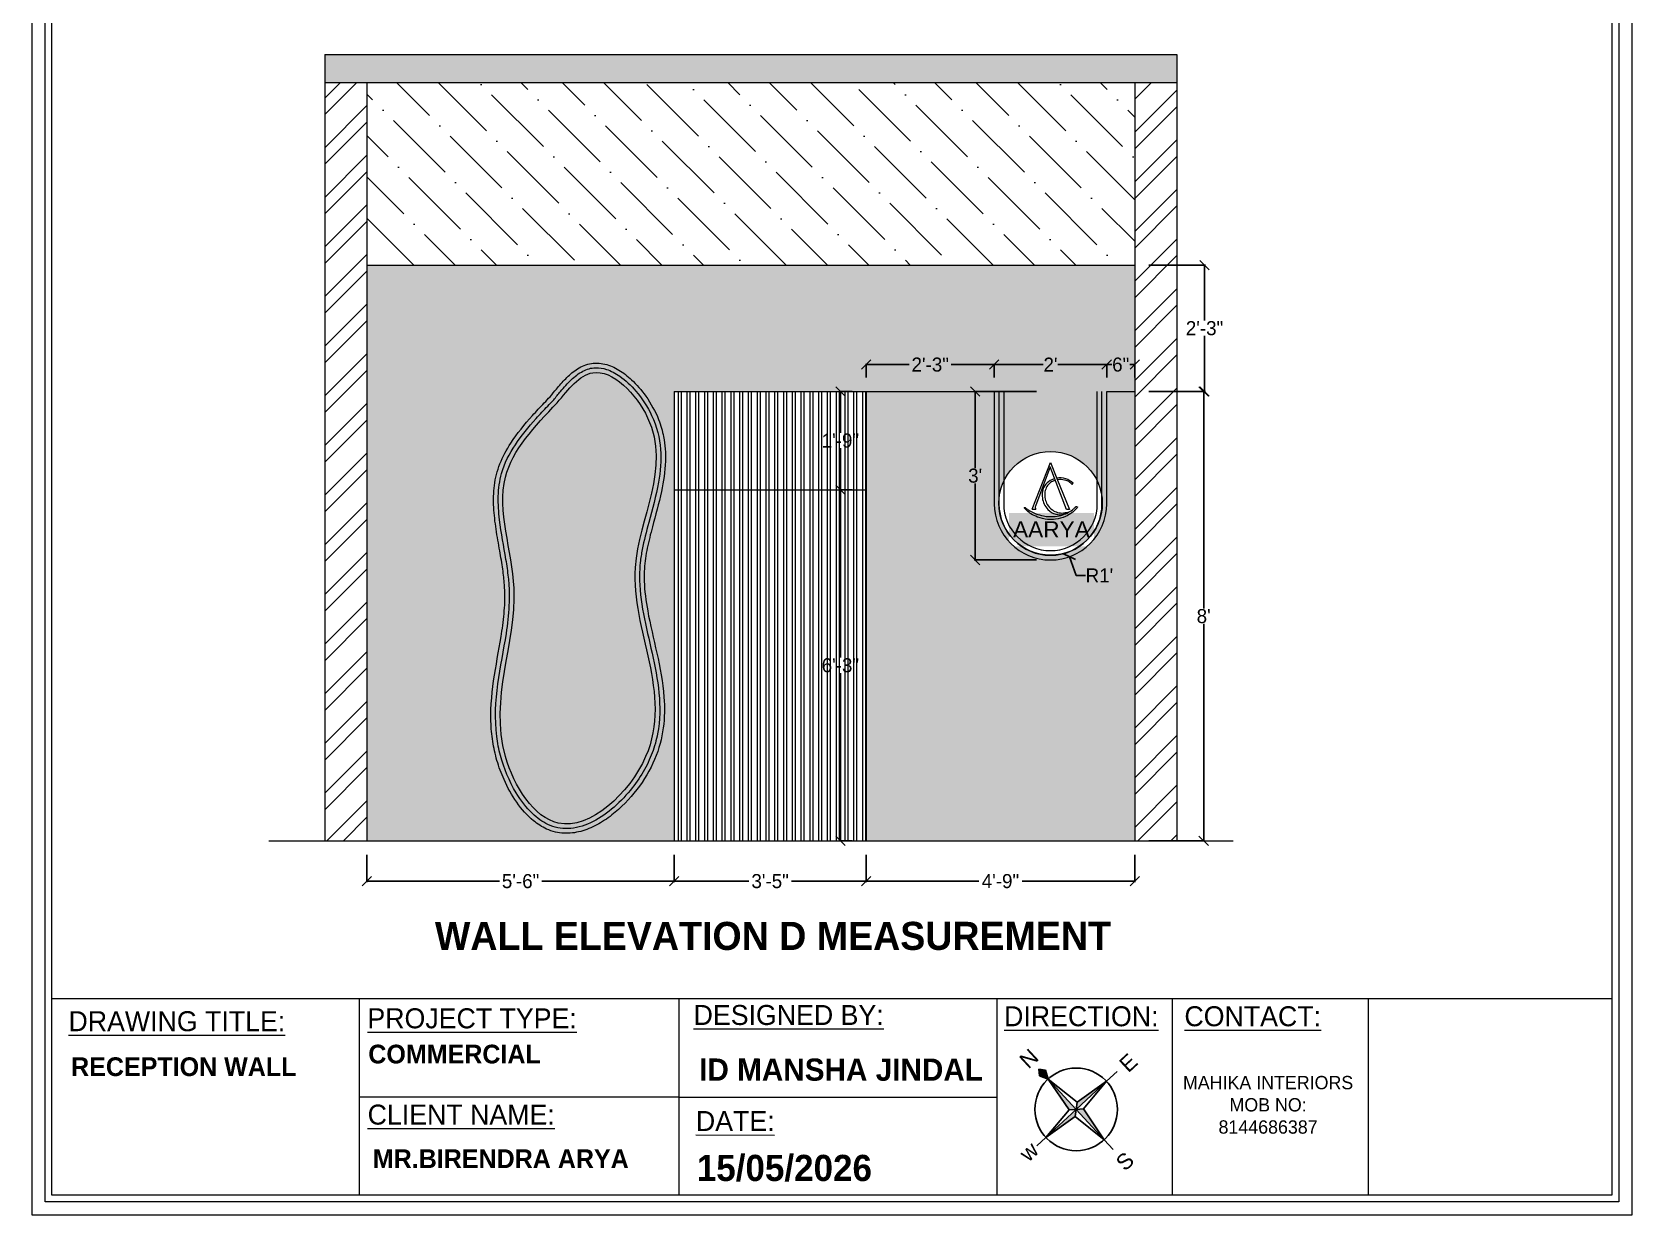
# Model space of a CAD drawing. Header units: inches. Extents: x -2624 to 3682, y -673 to 3670.
# Drawn here: x 218.6 to 560.4, y 3191.2 to 3444.2 of the extents above; entities that cross this region are included whole.
import ezdxf

# ---------------------------------------------------------------- set-up
doc = ezdxf.new("R2010")
doc.units = ezdxf.units.IN
doc.header["$MEASUREMENT"] = 0
for name, color, linetype in [('ELE', 5, 'Continuous'), ('FUR', 42, 'Continuous'), ('IEL-HATCH-002', 7, 'Continuous')]:
    doc.layers.add(name, color=color, linetype=linetype)
doc.layers.add('FURNI', color=140, linetype='Continuous', lineweight=18)
doc.styles.add('HEMI', font='stylu.ttf')
doc.styles.get("Standard").update_dxf_attribs({"font": 'arial.ttf'})
doc.dimstyles.get("Standard").update_dxf_attribs({"dimtxt": 0.18, "dimasz": 0.18, "dimexe": 0.18, "dimexo": 0.0625, "dimgap": 0.09, "dimtad": 0, "dimtih": 1, "dimtoh": 1, "dimdec": 0, "dimzin": 0, "dimdsep": 46, "dimlunit": 4, "dimtxsty": 'Standard', "dimcen": 0.09, "dimadec": 0, "dimazin": 0, "dimtfac": 1, "dimtdec": 0, "dimtofl": 0, "dimtmove": 0, "dimatfit": 3, "dimfxl": 1, "dimtolj": 1, "dimtzin": 0, "dimarcsym": 0})

# ---------------------------------------------------------------- blocks, each defined once
blk = doc.blocks.new('_Oblique')
at = {"color": 0, "linetype": 'ByBlock', "lineweight": -2}
blk.add_line((-0.5, -0.5), (0.5, 0.5), dxfattribs=at)
blk = doc.blocks.new('*D2')
at = {"color": 254, "lineweight": -2, "transparency": 16777216}
for p, q in [((290.18, 3268.37), (290.18, 3262.58)), ((355.79, 3268.37), (355.79, 3262.58))]:
    blk.add_line(p, q, dxfattribs=at)
at = {"color": 5, "lineweight": -2, "transparency": 16777216}
for p, q in [((290.18, 3262.76), (318.47, 3262.76)), ((355.79, 3262.76), (327.51, 3262.76))]:
    blk.add_line(p, q, dxfattribs=at)
at = {"layer": 'Defpoints', "color": 0, "transparency": 16777216}
for p in [(290.18, 3271.37), (355.79, 3271.37), (355.79, 3262.76)]:
    blk.add_point(p, dxfattribs=at)
at = {"color": 5, "lineweight": -2, "transparency": 16777216, "xscale": 2, "yscale": 2, "zscale": 2, "rotation": 180}
blk.add_blockref('_Oblique', (290.18, 3262.76), dxfattribs=at)
at = {"color": 5, "lineweight": -2, "transparency": 16777216, "xscale": 2, "yscale": 2, "zscale": 2}
blk.add_blockref('_Oblique', (355.79, 3262.76), dxfattribs=at)
at = {"color": 5, "lineweight": 5, "transparency": 16777216, "insert": (322.99, 3262.76), "char_height": 3, "attachment_point": 5, "style": 'HEMI'}
blk.add_mtext('\\A1;5\'-6"', dxfattribs=at)
blk = doc.blocks.new('*D3')
at = {"color": 254, "lineweight": -2, "transparency": 16777216}
for p, q in [((355.79, 3268.37), (355.79, 3262.58)), ((396.79, 3268.37), (396.79, 3262.58))]:
    blk.add_line(p, q, dxfattribs=at)
at = {"color": 5, "lineweight": -2, "transparency": 16777216}
for p, q in [((355.79, 3262.76), (371.71, 3262.76)), ((396.79, 3262.76), (380.87, 3262.76))]:
    blk.add_line(p, q, dxfattribs=at)
at = {"layer": 'Defpoints', "color": 0, "transparency": 16777216}
for p in [(355.79, 3271.37), (396.79, 3271.37), (396.79, 3262.76)]:
    blk.add_point(p, dxfattribs=at)
at = {"color": 5, "lineweight": -2, "transparency": 16777216, "xscale": 2, "yscale": 2, "zscale": 2, "rotation": 180}
blk.add_blockref('_Oblique', (355.79, 3262.76), dxfattribs=at)
at = {"color": 5, "lineweight": -2, "transparency": 16777216, "xscale": 2, "yscale": 2, "zscale": 2}
blk.add_blockref('_Oblique', (396.79, 3262.76), dxfattribs=at)
at = {"color": 5, "lineweight": 5, "transparency": 16777216, "insert": (376.29, 3262.76), "char_height": 3, "attachment_point": 5, "style": 'HEMI'}
blk.add_mtext('\\A1;3\'-5"', dxfattribs=at)
blk = doc.blocks.new('*D4')
at = {"color": 254, "lineweight": -2, "transparency": 16777216}
for p, q in [((396.79, 3268.37), (396.79, 3262.58)), ((454.18, 3268.37), (454.18, 3262.58))]:
    blk.add_line(p, q, dxfattribs=at)
at = {"color": 5, "lineweight": -2, "transparency": 16777216}
for p, q in [((396.79, 3262.76), (420.86, 3262.76)), ((454.18, 3262.76), (430.12, 3262.76))]:
    blk.add_line(p, q, dxfattribs=at)
at = {"layer": 'Defpoints', "color": 0, "transparency": 16777216}
for p in [(396.79, 3271.37), (454.18, 3271.37), (454.18, 3262.76)]:
    blk.add_point(p, dxfattribs=at)
at = {"color": 5, "lineweight": -2, "transparency": 16777216, "xscale": 2, "yscale": 2, "zscale": 2, "rotation": 180}
blk.add_blockref('_Oblique', (396.79, 3262.76), dxfattribs=at)
at = {"color": 5, "lineweight": -2, "transparency": 16777216, "xscale": 2, "yscale": 2, "zscale": 2}
blk.add_blockref('_Oblique', (454.18, 3262.76), dxfattribs=at)
at = {"color": 5, "lineweight": 5, "transparency": 16777216, "insert": (425.49, 3262.76), "char_height": 3, "attachment_point": 5, "style": 'HEMI'}
blk.add_mtext('\\A1;4\'-9"', dxfattribs=at)
blk = doc.blocks.new('*D5')
at = {"color": 254, "lineweight": -2, "transparency": 16777216}
for p, q in [((457.18, 3367.37), (469.08, 3367.37)), ((457.18, 3271.37), (469.08, 3271.37))]:
    blk.add_line(p, q, dxfattribs=at)
at = {"color": 5, "lineweight": -2, "transparency": 16777216}
for p, q in [((468.9, 3367.37), (468.9, 3321.01)), ((468.9, 3271.37), (468.9, 3317.73))]:
    blk.add_line(p, q, dxfattribs=at)
at = {"layer": 'Defpoints', "color": 0, "transparency": 16777216}
for p in [(454.18, 3367.37), (468.9, 3367.37), (454.18, 3271.37)]:
    blk.add_point(p, dxfattribs=at)
at = {"color": 5, "lineweight": -2, "transparency": 16777216, "xscale": 2, "yscale": 2, "zscale": 2}
for p, rotation in [((468.9, 3367.37), 90), ((468.9, 3271.37), 270)]:
    blk.add_blockref('_Oblique', p, dxfattribs=dict(at, rotation=rotation))
at = {"color": 5, "lineweight": 5, "transparency": 16777216, "insert": (468.9, 3319.37), "char_height": 3, "attachment_point": 5, "style": 'HEMI'}
blk.add_mtext("\\A1;8'", dxfattribs=at)
blk = doc.blocks.new('*D6')
at = {"color": 254, "lineweight": -2, "transparency": 16777216}
for p, q in [((396.79, 3370.37), (396.79, 3373.28)), ((424.18, 3370.37), (424.18, 3373.28))]:
    blk.add_line(p, q, dxfattribs=at)
at = {"color": 5, "lineweight": -2, "transparency": 16777216}
for p, q in [((396.79, 3373.1), (406, 3373.1)), ((424.18, 3373.1), (414.98, 3373.1))]:
    blk.add_line(p, q, dxfattribs=at)
at = {"layer": 'Defpoints', "color": 0, "transparency": 16777216}
for p in [(424.18, 3373.1), (396.79, 3367.37), (424.18, 3367.37)]:
    blk.add_point(p, dxfattribs=at)
at = {"color": 5, "lineweight": -2, "transparency": 16777216, "xscale": 2, "yscale": 2, "zscale": 2, "rotation": 180}
blk.add_blockref('_Oblique', (396.79, 3373.1), dxfattribs=at)
at = {"color": 5, "lineweight": -2, "transparency": 16777216, "xscale": 2, "yscale": 2, "zscale": 2}
blk.add_blockref('_Oblique', (424.18, 3373.1), dxfattribs=at)
at = {"color": 5, "lineweight": 5, "transparency": 16777216, "insert": (410.49, 3373.1), "char_height": 3, "attachment_point": 5, "style": 'HEMI'}
blk.add_mtext('\\A1;2\'-3"', dxfattribs=at)
blk = doc.blocks.new('*D7')
at = {"color": 254, "lineweight": -2, "transparency": 16777216}
for p, q in [((424.18, 3370.37), (424.18, 3373.28)), ((448.18, 3370.37), (448.18, 3373.28))]:
    blk.add_line(p, q, dxfattribs=at)
at = {"color": 5, "lineweight": -2, "transparency": 16777216}
for p, q in [((424.18, 3373.1), (434.61, 3373.1)), ((448.18, 3373.1), (437.75, 3373.1))]:
    blk.add_line(p, q, dxfattribs=at)
at = {"layer": 'Defpoints', "color": 0, "transparency": 16777216}
for p in [(448.18, 3373.1), (424.18, 3367.37), (448.18, 3367.37)]:
    blk.add_point(p, dxfattribs=at)
at = {"color": 5, "lineweight": -2, "transparency": 16777216, "xscale": 2, "yscale": 2, "zscale": 2, "rotation": 180}
blk.add_blockref('_Oblique', (424.18, 3373.1), dxfattribs=at)
at = {"color": 5, "lineweight": -2, "transparency": 16777216, "xscale": 2, "yscale": 2, "zscale": 2}
blk.add_blockref('_Oblique', (448.18, 3373.1), dxfattribs=at)
at = {"color": 5, "lineweight": 5, "transparency": 16777216, "insert": (436.18, 3373.1), "char_height": 3, "attachment_point": 5, "style": 'HEMI'}
blk.add_mtext("\\A1;2'", dxfattribs=at)
blk = doc.blocks.new('*D8')
at = {"color": 254, "lineweight": -2, "transparency": 16777216}
for p, q in [((448.18, 3370.37), (448.18, 3373.28)), ((454.18, 3370.37), (454.18, 3373.28))]:
    blk.add_line(p, q, dxfattribs=at)
at = {"color": 5, "lineweight": -2, "transparency": 16777216}
for p, q in [((448.18, 3373.1), (449.26, 3373.1)), ((454.18, 3373.1), (453.1, 3373.1))]:
    blk.add_line(p, q, dxfattribs=at)
at = {"layer": 'Defpoints', "color": 0, "transparency": 16777216}
for p in [(454.18, 3373.1), (448.18, 3367.37), (454.18, 3367.37)]:
    blk.add_point(p, dxfattribs=at)
at = {"color": 5, "lineweight": -2, "transparency": 16777216, "xscale": 2, "yscale": 2, "zscale": 2, "rotation": 180}
blk.add_blockref('_Oblique', (448.18, 3373.1), dxfattribs=at)
at = {"color": 5, "lineweight": -2, "transparency": 16777216, "xscale": 2, "yscale": 2, "zscale": 2}
blk.add_blockref('_Oblique', (454.18, 3373.1), dxfattribs=at)
at = {"color": 5, "lineweight": 5, "transparency": 16777216, "insert": (451.18, 3373.1), "char_height": 3, "attachment_point": 5, "style": 'HEMI'}
blk.add_mtext('\\A1;6"', dxfattribs=at)
blk = doc.blocks.new('*D9')
at = {"color": 254, "lineweight": -2, "transparency": 16777216}
for p, q in [((433.18, 3367.37), (419.91, 3367.37)), ((433.18, 3331.37), (419.91, 3331.37))]:
    blk.add_line(p, q, dxfattribs=at)
at = {"color": 5, "lineweight": -2, "transparency": 16777216}
for p, q in [((420.09, 3367.37), (420.09, 3351.01)), ((420.09, 3331.37), (420.09, 3347.72))]:
    blk.add_line(p, q, dxfattribs=at)
at = {"layer": 'Defpoints', "color": 0, "transparency": 16777216}
for p in [(420.09, 3367.37), (436.18, 3367.37), (436.18, 3331.37)]:
    blk.add_point(p, dxfattribs=at)
at = {"color": 5, "lineweight": -2, "transparency": 16777216, "xscale": 2, "yscale": 2, "zscale": 2}
for p, rotation in [((420.09, 3367.37), 90), ((420.09, 3331.37), 270)]:
    blk.add_blockref('_Oblique', p, dxfattribs=dict(at, rotation=rotation))
at = {"color": 5, "lineweight": 5, "transparency": 16777216, "insert": (420.09, 3349.37), "char_height": 3, "attachment_point": 5, "style": 'HEMI'}
blk.add_mtext("\\A1;3'", dxfattribs=at)
blk = doc.blocks.new('*D10')
at = {"color": 5, "lineweight": -2, "transparency": 16777216}
for p, q in [((441.66, 3328.07), (440.23, 3332.07)), ((443.66, 3328.07), (441.66, 3328.07))]:
    blk.add_line(p, q, dxfattribs=at)
at = {"layer": 'Defpoints', "color": 0, "transparency": 16777216}
for p in [(436.18, 3343.37), (440.23, 3332.07)]:
    blk.add_point(p, dxfattribs=at)
at = {"color": 5, "lineweight": -2, "transparency": 16777216, "xscale": 2, "yscale": 2, "zscale": 2, "rotation": 109.6981588162243}
blk.add_blockref('_Oblique', (440.23, 3332.07), dxfattribs=at)
at = {"color": 5, "lineweight": 5, "transparency": 16777216, "insert": (446.63, 3328.07), "char_height": 3, "attachment_point": 5, "style": 'HEMI'}
blk.add_mtext("\\A1;R1'", dxfattribs=at)
blk = doc.blocks.new('*D11')
at = {"color": 254, "lineweight": -2, "transparency": 16777216}
for p, q in [((393.79, 3346.37), (391.12, 3346.37)), ((393.79, 3271.37), (391.12, 3271.37))]:
    blk.add_line(p, q, dxfattribs=at)
at = {"color": 5, "lineweight": -2, "transparency": 16777216}
for p, q in [((391.3, 3346.37), (391.3, 3310.51)), ((391.3, 3271.37), (391.3, 3307.22))]:
    blk.add_line(p, q, dxfattribs=at)
at = {"layer": 'Defpoints', "color": 0, "transparency": 16777216}
for p in [(396.79, 3346.37), (391.3, 3271.37), (396.79, 3271.37)]:
    blk.add_point(p, dxfattribs=at)
at = {"color": 5, "lineweight": -2, "transparency": 16777216, "xscale": 2, "yscale": 2, "zscale": 2}
for p, rotation in [((391.3, 3346.37), 90), ((391.3, 3271.37), 270)]:
    blk.add_blockref('_Oblique', p, dxfattribs=dict(at, rotation=rotation))
at = {"color": 5, "lineweight": 5, "transparency": 16777216, "insert": (391.3, 3308.87), "char_height": 3, "attachment_point": 5, "style": 'HEMI'}
blk.add_mtext('\\A1;6\'-3"', dxfattribs=at)
blk = doc.blocks.new('*D12')
at = {"color": 254, "lineweight": -2, "transparency": 16777216}
for p, q in [((393.79, 3367.37), (391.12, 3367.37)), ((393.79, 3346.37), (391.12, 3346.37))]:
    blk.add_line(p, q, dxfattribs=at)
at = {"color": 5, "lineweight": -2, "transparency": 16777216}
for p, q in [((391.3, 3367.37), (391.3, 3358.51)), ((391.3, 3346.37), (391.3, 3355.23))]:
    blk.add_line(p, q, dxfattribs=at)
at = {"layer": 'Defpoints', "color": 0, "transparency": 16777216}
for p in [(391.3, 3367.37), (396.79, 3367.37), (396.79, 3346.37)]:
    blk.add_point(p, dxfattribs=at)
at = {"color": 5, "lineweight": -2, "transparency": 16777216, "xscale": 2, "yscale": 2, "zscale": 2}
for p, rotation in [((391.3, 3367.37), 90), ((391.3, 3346.37), 270)]:
    blk.add_blockref('_Oblique', p, dxfattribs=dict(at, rotation=rotation))
at = {"color": 5, "lineweight": 5, "transparency": 16777216, "insert": (391.3, 3356.87), "char_height": 3, "attachment_point": 5, "style": 'HEMI'}
blk.add_mtext('\\A1;1\'-9"', dxfattribs=at)
blk = doc.blocks.new('*D13')
at = {"color": 254, "lineweight": -2, "transparency": 16777216}
for p, q in [((457.18, 3394.37), (469.26, 3394.37)), ((457.18, 3367.37), (469.26, 3367.37))]:
    blk.add_line(p, q, dxfattribs=at)
at = {"color": 5, "lineweight": -2, "transparency": 16777216}
for p, q in [((469.08, 3394.37), (469.08, 3382.51)), ((469.08, 3367.37), (469.08, 3379.22))]:
    blk.add_line(p, q, dxfattribs=at)
at = {"layer": 'Defpoints', "color": 0, "transparency": 16777216}
for p in [(454.18, 3394.37), (469.08, 3394.37), (454.18, 3367.37)]:
    blk.add_point(p, dxfattribs=at)
at = {"color": 5, "lineweight": -2, "transparency": 16777216, "xscale": 2, "yscale": 2, "zscale": 2}
for p, rotation in [((469.08, 3394.37), 90), ((469.08, 3367.37), 270)]:
    blk.add_blockref('_Oblique', p, dxfattribs=dict(at, rotation=rotation))
at = {"color": 5, "lineweight": 5, "transparency": 16777216, "insert": (469.08, 3380.87), "char_height": 3, "attachment_point": 5, "style": 'HEMI'}
blk.add_mtext('\\A1;2\'-3"', dxfattribs=at)
blk = doc.blocks.new('A$C470D500B')
at = {"layer": 'ELE', "true_color": 0xed1f24}
h = blk.add_hatch(color=240, dxfattribs=at)
h.paths.add_polyline_path([(25.36, 49.16), (23.85, 47.28), (25.36, 44.35)])
h.paths.add_polyline_path([(25.36, 44.35), (26.88, 47.28), (25.36, 49.16)])
at = {"layer": 'ELE', "true_color": 0x000000}
h = blk.add_hatch(color=18, dxfattribs=at)
h.paths.add_polyline_path([(27.34, 28.11), (25.36, 29.71), (25.36, 15.08)])
h.paths.add_polyline_path([(40, 29.71), (27.34, 31.31), (25.36, 29.71)])
h.paths.add_polyline_path([(25.36, 44.35), (23.38, 31.31), (25.36, 29.71)])
h.paths.add_polyline_path([(23.38, 28.11), (25.36, 29.71), (10.73, 29.71)])
at = {"layer": 'ELE', "color": 240, "true_color": 0xed1f24}
for p, q in [((25.36, 49.16), (23.85, 47.28)), ((23.85, 47.28), (25.36, 44.35)), ((25.36, 49.16), (26.88, 47.28)), ((25.36, 44.35), (25.36, 49.16)), ((26.88, 47.28), (25.36, 44.35))]:
    blk.add_line(p, q, dxfattribs=at)
at = {"layer": 'ELE', "color": 18, "true_color": 0x000000}
for p, q in [((25.36, 44.35), (23.38, 31.31)), ((25.36, 29.71), (25.36, 44.35)), ((25.36, 44.35), (27.34, 31.31)), ((10.73, 29.71), (6.3, 29.71)), ((10.73, 29.71), (6.3, 29.71)), ((10.73, 29.71), (23.38, 31.31)), ((25.36, 29.71), (10.73, 29.71)), ((10.73, 29.71), (23.38, 28.11)), ((23.38, 31.31), (25.36, 29.71)), ((23.38, 28.11), (25.36, 29.71)), ((27.34, 31.31), (25.36, 29.71)), ((25.36, 29.71), (25.36, 15.08)), ((27.34, 28.11), (25.36, 29.71)), ((25.36, 29.71), (40, 29.71)), ((40, 29.71), (27.34, 31.31)), ((40, 29.71), (27.34, 28.11)), ((40, 29.71), (45.12, 29.71)), ((40, 29.71), (45.12, 29.71)), ((25.36, 15.08), (23.38, 28.11)), ((25.36, 15.08), (27.34, 28.11)), ((25.36, 15.08), (25.36, 10.4))]:
    blk.add_line(p, q, dxfattribs=at)
blk.add_circle((25.36, 29.71), 14.63, dxfattribs=at)
at = {"layer": 'ELE', "color": 240, "true_color": 0xed1f24}
blk.add_text('N', height=5.54, dxfattribs=at).set_placement((22.5, 51.52))
at = {"layer": 'ELE', "color": 18, "true_color": 0x000000}
for s, p in [('w', (0.11, 27.33)), ('E', (47.54, 26.51)), ('S', (22.95, 1.72))]:
    blk.add_text(s, height=5.54, dxfattribs=at).set_placement(p)

msp = doc.modelspace()

# ---------------------------------------------------------------- hatches: boundary and pattern name
at = {"layer": 'IEL-HATCH-002', "lineweight": 5, "true_color": 0x939598, "transparency": 33554687}
h = msp.add_hatch(dxfattribs=at)
h.set_pattern_fill('AR-CONC', color=252)
h.set_pattern_definition([(50, (-12397.7965, -5549.8655), (7.1726018, -0.6275213), [0.75, -8.25]), (355, (-12397.7965, -5549.8655), (-1.3875133, 7.5219213), [0.6, -6.6]), (100.451444, (-12397.199, -5549.918), (5.7850885, 6.8944), [0.637402, -7.011421]), (46.1842, (-12397.7965, -5547.8655), (10.6724133, -1.655193), [1.125, -12.375]), (96.635635, (-12396.907, -5548.003), (9.3466195, 9.741186), [0.9561034, -10.5171376]), (351.18416, (-12397.797, -5547.866), (9.3466195, 9.741186), [0.9, -9.9]), (21, (-12396.7965, -5548.3655), (5.9690705, -4.026189), [0.75, -8.25]), (326, (-12396.7965, -5548.3655), (2.4331533, 7.2515005), [0.6, -6.6]), (71.451445, (-12396.299, -5548.701), (8.4022238, 3.2253115), [0.637402, -7.011421]), (37.5, (-12397.7965, -5549.8655), (0.12159855, 3.32893854), [0, -6.52, 0, -6.7, 0, -6.625]), (7.5, (-12397.7965, -5549.8655), (2.6306954, 3.9441171), [0, -3.82, 0, -6.37, 0, -2.525]), (327.5, (-12400.0265, -5549.8655), (5.33822436, -0.2255487), [0, -2.5, 0, -7.8, 0, -10.35]), (317.5, (-12401.0265, -5549.8655), (5.8318617, 1.0010498), [0, -3.25, 0, -5.18, 0, -7.35])])
h.paths.add_polyline_path([(463.18, 3439.37), (281.18, 3439.37), (281.18, 3433.37), (463.18, 3433.37)])
at = {"layer": 'IEL-HATCH-002', "lineweight": 5, "true_color": 0xf27172, "transparency": 33554687}
h = msp.add_hatch(dxfattribs=at)
h.set_pattern_fill('ANSI32', color=11, scale=20)
h.set_pattern_definition([(45, (-18164.103, 8785.98), (-5.303301, 5.303301), []), (45, (-18160.5675, 8785.98), (-5.303301, 5.303301), [])])
h.paths.add_polyline_path([(290.18, 3433.37), (281.18, 3433.37), (281.18, 3271.37), (290.18, 3271.37)])
h.paths.add_polyline_path([(463.18, 3433.37), (454.18, 3433.37), (454.18, 3271.37), (463.18, 3271.37)])
at = {"layer": 'IEL-HATCH-002', "lineweight": 5, "true_color": 0xd7ebd2, "transparency": 33554687}
h = msp.add_hatch(dxfattribs=at)
h.set_pattern_fill('ANSI36', color=254, scale=50, angle=-90)
h.set_pattern_definition([(315, (-18164.103, 8785.98), (12.1533978, -3.314563), [15.625, -3.125, 0, -3.125])])
h.paths.add_polyline_path([(290.18, 3433.37), (290.18, 3394.37), (454.18, 3394.37), (454.18, 3433.37), (441.58, 3433.37)])
at = {"layer": 'IEL-HATCH-002', "lineweight": 5, "true_color": 0xf6f1ef, "transparency": 33554687}
h = msp.add_hatch(color=7, dxfattribs=at)
h.dxf.hatch_style = 1
edge = h.paths.add_edge_path()
edge.add_line((355.79, 3367.37), (424.18, 3367.37))
edge.add_line((424.18, 3367.37), (424.18, 3343.37))
edge.add_arc((436.18, 3343.37), 12, 180, 360)
edge.add_line((448.18, 3343.37), (448.18, 3367.37))
edge.add_line((448.18, 3367.37), (454.18, 3367.37))
edge.add_line((454.18, 3367.37), (454.18, 3394.37))
edge.add_line((454.18, 3394.37), (290.18, 3394.37))
edge.add_line((290.18, 3394.37), (290.18, 3271.37))
edge.add_line((290.18, 3271.37), (355.79, 3271.37))
edge.add_line((355.79, 3271.37), (355.79, 3367.37))
edge = h.paths.add_edge_path(flags=16)
edge.add_arc((436.19, 3343.48), 11.06, 0, 360)
edge = h.paths.add_edge_path(flags=0)
edge.add_spline(control_points=[(430.63, 3342.59), (430.62, 3342.57), (430.58, 3342.5), (430.84, 3342.2), (431.25, 3341.81), (432.15, 3341.09), (433.59, 3340.43), (435.39, 3339.99), (437.44, 3340.02), (439.16, 3340.52), (440.75, 3341.34), (441.47, 3342.14), (441.95, 3342.58), (441.96, 3342.72), (441.81, 3342.77), (441.64, 3342.82), (441.42, 3342.58), (440.65, 3341.83), (439.14, 3341.02), (436.91, 3340.57), (434.92, 3340.66), (432.99, 3341.23), (431.66, 3341.89), (430.97, 3342.4), (430.7, 3342.64), (430.65, 3342.61), (430.63, 3342.59)], knot_values=[0, 0, 0, 0, 0.070838, 0.206106, 1.031698, 1.953647, 3.556254, 5.766163, 7.447713, 9.67065, 11.07513, 12.735752, 12.907781, 12.987469, 13.097875, 13.330998, 13.450643, 14.017694, 16.660924, 18.335682, 20.853722, 22.52709, 24.354481, 25.19913, 25.249666, 25.332311, 25.332311, 25.332311, 25.332311], degree=3, periodic=0)
edge = h.paths.add_edge_path(flags=0)
edge.add_spline(control_points=[(437.52, 3348.83), (437.66, 3348.86), (438.47, 3348.96), (439.77, 3348.76), (440.65, 3348.08), (441, 3347.81)], knot_values=[0, 0, 0, 0, 1.813548, 10.541285, 16.157539, 16.157539, 16.157539, 16.157539], degree=3, periodic=0)
edge.add_line((441, 3347.81), (440.81, 3347.53))
edge.add_spline(control_points=[(440.81, 3347.53), (440.66, 3347.67), (440.18, 3348.1), (439.14, 3348.55), (438.19, 3348.56), (437.7, 3348.49), (437.66, 3348.48)], knot_values=[0, 0, 0, 0, 2.645543, 8.36272, 14.266271, 14.768914, 14.768914, 14.768914, 14.768914], degree=3, periodic=0)
edge.add_line((437.66, 3348.48), (440.25, 3342.18))
edge.add_line((440.25, 3342.18), (439.63, 3342.16))
edge.add_line((439.63, 3342.16), (437.23, 3348.38))
edge.add_spline(control_points=[(437.23, 3348.38), (437.19, 3348.37), (436.83, 3348.27), (436.12, 3347.94), (435.33, 3347.1), (434.9, 3345.83), (434.95, 3344.47), (435.47, 3343.07), (436.44, 3342.05), (437.69, 3341.48), (438.83, 3341.33), (439.52, 3341.52), (439.81, 3341.59)], knot_values=[16.690521, 16.690521, 16.690521, 16.690521, 17.241554, 21.545814, 26.718421, 31.770296, 38.530085, 43.97364, 50.865871, 56.199083, 61.564019, 65.443652, 65.443652, 65.443652, 65.443652], degree=3, periodic=0)
edge.add_line((439.81, 3341.59), (439.82, 3341.52))
edge.add_spline(control_points=[(439.82, 3341.52), (439.56, 3341.38), (438.8, 3340.97), (437.19, 3341.01), (435.68, 3341.93), (434.78, 3343.27), (434.38, 3344.61), (434.37, 3346), (434.9, 3347.38), (435.93, 3348.29), (436.75, 3348.64), (437.09, 3348.74)], knot_values=[18.028868, 18.028868, 18.028868, 18.028868, 21.746747, 29.210643, 37.675592, 43.774304, 49.70943, 55.653674, 61.54472, 68.370097, 72.960867, 72.960867, 72.960867, 72.960867], degree=3, periodic=0)
edge.add_line((437.09, 3348.74), (436.11, 3351.28))
edge.add_line((436.11, 3351.28), (432.95, 3342.85))
edge.add_arc((433.56, 3342.65), 0.639, 161.6813, 217.7008)
edge.add_line((433.05, 3342.26), (432.24, 3342.26))
edge.add_line((432.24, 3342.26), (436.16, 3352.18))
edge.add_line((436.16, 3352.18), (437.52, 3348.83))
h.paths.add_polyline_path([(427.31, 3334.29), (445.44, 3334.29), (445.44, 3341.42), (427.31, 3341.42)], flags=16)
at = {"layer": 'IEL-HATCH-002', "lineweight": 5, "true_color": 0x000000, "transparency": 33554687}
h = msp.add_hatch(color=18, dxfattribs=at)
h.dxf.hatch_style = 1
h.set_gradient(color1=(147, 149, 152), name='INVCYLINDER')
edge = h.paths.add_edge_path()
edge.add_spline(control_points=[(330.81, 3364.92), (326.01, 3359.91), (315.31, 3348.75), (326.12, 3320.56), (313.21, 3296.39), (331.26, 3267.61), (360.88, 3295.07), (339.33, 3327.1), (358.5, 3355.87), (339.29, 3375.5), (333.22, 3367.93), (330.81, 3364.92)], knot_values=[0, 0, 0, 0, 19.350675, 43.114386, 79.112356, 97.266244, 120.716546, 161.181947, 193.25878, 208.439194, 218.407051, 218.407051, 218.407051, 218.407051], degree=3, periodic=0)
at = {"layer": 'IEL-HATCH-002', "lineweight": 5, "true_color": 0xafd9aa, "transparency": 33554687}
h = msp.add_hatch(dxfattribs=at)
h.set_pattern_fill('ANSI32', color=9, scale=5, angle=45)
h.set_pattern_definition([(90, (-12385.7965, -5549.8655), (-1.875, 0), []), (90, (-12385.1715, -5549.2405), (-1.875, 0), [])])
h.paths.add_polyline_path([(396.79, 3346.37), (355.79, 3346.37), (355.79, 3271.37), (396.79, 3271.37)])
h.paths.add_polyline_path([(396.79, 3367.37), (355.79, 3367.37), (355.79, 3346.37), (396.79, 3346.37)])
at = {"layer": 'IEL-HATCH-002', "lineweight": 5, "true_color": 0xabd09f, "transparency": 33554687}
h = msp.add_hatch(color=253, dxfattribs=at)
h.dxf.hatch_style = 1
edge = h.paths.add_edge_path()
edge.add_line((454.18, 3367.37), (448.18, 3367.37))
edge.add_line((448.18, 3367.37), (448.18, 3343.37))
edge.add_arc((436.18, 3343.37), 12, -180, 0, ccw=False)
edge.add_line((424.18, 3343.37), (424.18, 3367.37))
edge.add_line((424.18, 3367.37), (396.79, 3367.37))
edge.add_line((396.79, 3367.37), (396.79, 3271.37))
edge.add_line((396.79, 3271.37), (454.18, 3271.37))
edge.add_line((454.18, 3271.37), (454.18, 3367.37))

# ---------------------------------------------------------------- linework, layer by layer
at = {"lineweight": 5}
for p, q in [((281.18, 3439.37), (281.18, 3271.37)), ((281.18, 3439.37), (463.18, 3439.37)), ((463.18, 3439.37), (463.18, 3271.37)), ((281.18, 3433.37), (463.18, 3433.37)), ((290.18, 3433.37), (290.18, 3271.37)), ((454.18, 3433.37), (454.18, 3271.37)), ((290.18, 3394.37), (454.18, 3394.37)), ((355.79, 3367.37), (424.18, 3367.37)), ((355.79, 3367.37), (355.79, 3271.37)), ((396.79, 3367.37), (396.79, 3271.37)), ((448.18, 3367.37), (454.18, 3367.37)), ((355.79, 3346.37), (396.79, 3346.37)), ((269.18, 3271.37), (475.18, 3271.37))]:
    msp.add_line(p, q, dxfattribs=at)
at = {"color": 18, "lineweight": 5, "true_color": 0x000000}
for p, q in [((432.24, 3342.26), (436.16, 3352.18)), ((436.11, 3351.28), (432.97, 3342.89)), ((439.63, 3342.16), (436.11, 3351.28)), ((436.16, 3352.18), (437.54, 3348.78)), ((437.54, 3348.78), (440.25, 3342.18)), ((440.81, 3347.53), (441, 3347.81)), ((432.24, 3342.26), (433.05, 3342.26)), ((440.25, 3342.18), (439.63, 3342.16)), ((439.81, 3341.59), (439.82, 3341.52)), ((288.49, 3237.64), (288.49, 3195.69)), ((356.8, 3237.64), (356.8, 3195.69)), ((424.75, 3237.64), (424.75, 3195.69)), ((462.17, 3237.64), (462.17, 3195.69)), ((504.01, 3237.64), (504.01, 3195.69)), ((356.8, 3216.66), (288.49, 3216.66)), ((356.8, 3216.66), (424.75, 3216.66))]:
    msp.add_line(p, q, dxfattribs=at)
at = {"lineweight": 5}
msp.add_lwpolyline([(424.18, 3367.37), (424.18, 3343.37, 1), (448.18, 3343.37), (448.18, 3367.37)], format="xyb", dxfattribs=at)
at = {"color": 51, "lineweight": 5, "true_color": 0xf7f281}
for points in [[(425.18, 3367.37), (425.18, 3343.37, 1), (447.18, 3343.37), (447.18, 3367.38)], [(426.18, 3367.38), (426.18, 3343.37, 1), (446.18, 3343.37), (446.18, 3367.37)]]:
    msp.add_lwpolyline(points, format="xyb", dxfattribs=at)
at = {"lineweight": 5}
msp.add_circle((436.19, 3343.48), 11.06, dxfattribs=at)
at = {"color": 18, "lineweight": 5, "true_color": 0x000000}
msp.add_arc((433.56, 3342.65), 0.639, 157.2045, 217.7008, dxfattribs=at)
at = {"color": 41, "lineweight": 5, "true_color": 0xf4ee51}
for points, knots in [([(329.3, 3366.24), (328.88, 3365.8), (328.46, 3365.36), (327.19, 3364.03), (326.35, 3363.13), (323.84, 3360.34), (322.24, 3358.4), (319.98, 3354.92), (319.18, 3353.45), (318.28, 3351.16), (318.03, 3350.4), (317.64, 3348.86), (317.49, 3348.08), (317.2, 3345.74), (317.18, 3344.18), (317.34, 3341.05), (317.53, 3339.49), (318, 3336.38), (318.28, 3334.83), (318.77, 3331.98), (319, 3330.68), (319.34, 3328.28), (319.47, 3327.17), (319.61, 3325.25), (319.64, 3324.43), (319.63, 3322.78), (319.61, 3321.95), (319.45, 3319.48), (319.25, 3317.82), (318.55, 3313.08), (317.92, 3309.97), (316.92, 3303.57), (316.56, 3300.29), (316.7, 3295.47), (316.82, 3294.05), (317.25, 3291.26), (317.55, 3289.91), (318.35, 3287.17), (318.86, 3285.8), (320.21, 3282.76), (321.12, 3281.12), (323.21, 3278.13), (324.4, 3276.78), (326.61, 3274.97), (327.55, 3274.36), (329.16, 3273.63), (329.79, 3273.41), (331.03, 3273.11), (331.64, 3273.03), (332.84, 3272.97), (333.45, 3272.99), (334.64, 3273.13), (335.24, 3273.25), (337, 3273.72), (338.15, 3274.19), (340.38, 3275.38), (341.46, 3276.1), (344.44, 3278.43), (346.25, 3280.29), (349.36, 3284.35), (350.68, 3286.55), (352.58, 3291.02), (353.16, 3293.27), (353.76, 3297.72), (353.78, 3299.92), (353.38, 3305.29), (352.77, 3308.42), (351.42, 3314.56), (350.67, 3317.56), (349.75, 3322.64), (349.47, 3324.75), (349.37, 3327.73), (349.38, 3328.64), (349.48, 3330.26), (349.56, 3330.98), (349.77, 3332.45), (349.9, 3333.18), (350.36, 3335.42), (350.74, 3336.93), (351.81, 3340.93), (352.53, 3343.44), (353.53, 3348.12), (353.86, 3350.27), (353.99, 3354.2), (353.87, 3355.96), (353.29, 3358.93), (352.94, 3360.14), (351.8, 3363.06), (350.86, 3364.78), (348.82, 3367.64), (347.79, 3368.84), (345.84, 3370.67), (344.94, 3371.37), (343.05, 3372.51), (342.06, 3372.96), (340.46, 3373.35), (339.9, 3373.43), (338.8, 3373.46), (338.25, 3373.4), (337.19, 3373.17), (336.68, 3372.99), (335.72, 3372.55), (335.27, 3372.28), (334.04, 3371.44), (333.31, 3370.8), (331.93, 3369.4), (331.27, 3368.65), (330.18, 3367.34), (329.74, 3366.79), (329.3, 3366.24)], [0.081736, 0.081736, 0.081736, 0.081736, 1.780266, 1.780266, 5.177326, 5.177326, 12.196269, 12.196269, 16.978609, 16.978609, 19.250332, 19.250332, 21.522055, 21.522055, 26.023987, 26.023987, 30.52592, 30.52592, 35.027852, 35.027852, 38.875882, 38.875882, 42.252016, 42.252016, 44.847938, 44.847938, 47.44386, 47.44386, 52.635703, 52.635703, 62.216093, 62.216093, 71.796483, 71.796483, 75.743811, 75.743811, 79.394095, 79.394095, 83.04438, 83.04438, 87.676275, 87.676275, 92.308171, 92.308171, 95.305997, 95.305997, 97.098628, 97.098628, 98.737334, 98.737334, 100.37604, 100.37604, 102.014745, 102.014745, 105.292157, 105.292157, 108.569568, 108.569568, 114.743693, 114.743693, 120.917818, 120.917818, 127.091943, 127.091943, 133.266068, 133.266068, 142.378356, 142.378356, 151.490645, 151.490645, 158.137508, 158.137508, 161.073794, 161.073794, 163.426786, 163.426786, 165.779779, 165.779779, 170.485763, 170.485763, 178.001651, 178.001651, 184.116186, 184.116186, 188.9126, 188.9126, 192.156094, 192.156094, 196.74214, 196.74214, 200.412324, 200.412324, 203.184603, 203.184603, 205.956881, 205.956881, 207.387148, 207.387148, 208.7444, 208.7444, 210.101651, 210.101651, 211.458903, 211.458903, 213.993126, 213.993126, 216.527348, 216.527348, 218.331122, 218.331122, 218.331122, 218.331122]), ([(330.06, 3365.58), (329.63, 3365.14), (329.21, 3364.7), (327.95, 3363.37), (327.11, 3362.48), (324.68, 3359.78), (323.15, 3357.93), (320.59, 3354.06), (319.55, 3352.03), (318.71, 3349.07), (318.54, 3348.26), (318.31, 3346.63), (318.25, 3345.81), (318.18, 3343.32), (318.3, 3341.63), (318.84, 3337.13), (319.41, 3334.29), (320.08, 3330.2), (320.27, 3328.93), (320.52, 3326.65), (320.59, 3325.64), (320.65, 3323.63), (320.63, 3322.64), (320.49, 3319.65), (320.25, 3317.67), (319.4, 3312.12), (318.66, 3308.55), (317.66, 3301.24), (317.42, 3297.51), (318.08, 3292.31), (318.33, 3290.97), (319.41, 3286.9), (320.55, 3284.12), (323.05, 3279.98), (324.21, 3278.46), (326.54, 3276.25), (327.64, 3275.44), (329.5, 3274.56), (330.2, 3274.32), (331.64, 3274.02), (332.38, 3273.96), (334.72, 3274.05), (336.33, 3274.5), (339.46, 3275.94), (340.99, 3276.94), (343.86, 3279.32), (345.22, 3280.71), (347.46, 3283.45), (348.38, 3284.78), (349.95, 3287.46), (350.6, 3288.82), (351.62, 3291.54), (351.99, 3292.89), (352.8, 3297.17), (352.82, 3300.08), (352.26, 3305.83), (351.7, 3308.67), (350.44, 3314.3), (349.76, 3317.09), (348.72, 3322.61), (348.36, 3325.33), (348.39, 3328.96), (348.44, 3329.89), (348.65, 3331.76), (348.8, 3332.69), (349.34, 3335.53), (349.83, 3337.43), (351.12, 3342.18), (351.93, 3345.05), (352.85, 3350.29), (353.06, 3352.64), (352.7, 3357.42), (352.13, 3359.84), (350.13, 3364.07), (348.97, 3365.87), (346.57, 3368.67), (345.41, 3369.77), (343.27, 3371.26), (342.32, 3371.77), (340.58, 3372.33), (339.8, 3372.46), (338.54, 3372.43), (338.07, 3372.36), (337.16, 3372.1), (336.72, 3371.92), (335.4, 3371.24), (334.58, 3370.59), (333, 3369.1), (332.25, 3368.26), (331.03, 3366.79), (330.54, 3366.19), (330.06, 3365.58)], [0.040875, 0.040875, 0.040875, 0.040875, 1.741816, 1.741816, 5.143696, 5.143696, 11.947458, 11.947458, 18.75122, 18.75122, 21.240699, 21.240699, 23.730179, 23.730179, 28.709138, 28.709138, 36.973448, 36.973448, 40.736243, 40.736243, 43.795363, 43.795363, 46.854484, 46.854484, 52.972725, 52.972725, 63.944217, 63.944217, 74.915708, 74.915708, 78.665792, 78.665792, 86.165959, 86.165959, 91.234368, 91.234368, 95.152018, 95.152018, 97.357496, 97.357496, 99.562975, 99.562975, 104.369114, 104.369114, 109.175254, 109.175254, 113.981393, 113.981393, 117.983366, 117.983366, 121.874853, 121.874853, 125.766339, 125.766339, 134.18052, 134.18052, 142.5947, 142.5947, 151.008881, 151.008881, 159.423061, 159.423061, 162.348767, 162.348767, 165.274472, 165.274472, 171.125883, 171.125883, 179.71103, 179.71103, 186.533731, 186.533731, 193.356431, 193.356431, 198.449818, 198.449818, 202.433107, 202.433107, 205.385104, 205.385104, 207.679839, 207.679839, 209.062327, 209.062327, 210.444816, 210.444816, 213.408153, 213.408153, 216.371491, 216.371491, 218.369072, 218.369072, 218.369072, 218.369072])]:
    msp.add_open_spline(points, degree=3, knots=knots, dxfattribs=at)
at = {"color": 18, "lineweight": 5, "true_color": 0x000000}
for points in [[(330.81, 3364.92), (319.75, 3349.05), (321.59, 3325.35), (319.78, 3289.4), (331.05, 3275.16), (349.7, 3289.37), (347.45, 3329.77), (350.12, 3361.74), (338.4, 3371.38), (330.81, 3364.92)], [(430.63, 3342.59), (430.6, 3342.52), (430.67, 3342.4), (431.25, 3341.82), (431.98, 3341.26), (433.42, 3340.55), (435.57, 3340.05), (437.25, 3340.08), (439.39, 3340.68), (440.62, 3341.36), (441.85, 3342.48), (441.95, 3342.62), (441.95, 3342.7), (441.85, 3342.75), (441.62, 3342.78), (441.53, 3342.7), (441.12, 3342.3), (438.81, 3341.02), (437.17, 3340.68), (434.66, 3340.79), (433.05, 3341.26), (431.42, 3342.08), (430.75, 3342.59), (430.7, 3342.62), (430.63, 3342.59)]]:
    msp.add_spline(points, degree=3, dxfattribs=at)
for points, knots in [([(437.09, 3348.74), (436.75, 3348.64), (435.93, 3348.29), (434.9, 3347.38), (434.37, 3346), (434.38, 3344.61), (434.78, 3343.27), (435.68, 3341.93), (437.19, 3341.01), (438.8, 3340.97), (439.56, 3341.38), (439.82, 3341.52)], [18.028868, 18.028868, 18.028868, 18.028868, 22.619638, 29.445015, 35.336061, 41.280304, 47.215431, 53.314143, 61.779091, 69.242988, 72.960867, 72.960867, 72.960867, 72.960867]), ([(437.23, 3348.38), (437.19, 3348.37), (436.83, 3348.27), (436.12, 3347.94), (435.33, 3347.1), (434.9, 3345.83), (434.95, 3344.47), (435.47, 3343.07), (436.44, 3342.05), (437.69, 3341.48), (438.83, 3341.33), (439.52, 3341.52), (439.81, 3341.59)], [16.690521, 16.690521, 16.690521, 16.690521, 17.241554, 21.545814, 26.718421, 31.770296, 38.530085, 43.97364, 50.865871, 56.199083, 61.564019, 65.443652, 65.443652, 65.443652, 65.443652]), ([(441, 3347.81), (440.65, 3348.08), (439.77, 3348.76), (438.47, 3348.96), (437.66, 3348.86), (437.52, 3348.83)], [0, 0, 0, 0, 5.616254, 14.343992, 16.157539, 16.157539, 16.157539, 16.157539]), ([(440.81, 3347.53), (440.66, 3347.67), (440.18, 3348.1), (439.14, 3348.55), (438.19, 3348.56), (437.7, 3348.49), (437.66, 3348.48)], [0, 0, 0, 0, 2.645543, 8.36272, 14.266271, 14.768914, 14.768914, 14.768914, 14.768914])]:
    msp.add_open_spline(points, degree=3, knots=knots, dxfattribs=at)
at = {"layer": 'FURNI', "color": 18, "lineweight": 5, "true_color": 0x000000}
msp.add_line((556.12, 3237.64), (222.89, 3237.64), dxfattribs=at)
for points in [[(218.63, 3191.42), (218.63, 3669.69), (560.39, 3669.69), (560.39, 3191.42)], [(221.47, 3194.27), (221.47, 3666.85), (557.55, 3666.85), (557.55, 3194.27)], [(222.89, 3195.69), (222.89, 3665.42), (556.12, 3665.42), (556.12, 3195.69)]]:
    msp.add_lwpolyline(points, close=True, dxfattribs=at)

# ---------------------------------------------------------------- block references
at = {"layer": 'FUR', "lineweight": 5, "xscale": 0.6032084241775657, "yscale": 0.6032084241775657, "zscale": 0.6032084241775657, "rotation": 42.77980298507691}
msp.add_blockref('A$C470D500B', (442.61, 3190.48), dxfattribs=at)

# ---------------------------------------------------------------- texts
at = {"color": 7, "lineweight": 5, "true_color": 0xffffff, "insert": (428.18, 3339.64), "char_height": 3.4608, "attachment_point": 1}
msp.add_mtext_dynamic_manual_height_columns('{\\C256;\\c0;AARYA}', width=0.4981, gutter_width=0.231, heights=[0.136], dxfattribs=at)
at = {"color": 1, "lineweight": 5, "insert": (466.06, 3254.09), "char_height": 6, "width": 178.3179, "attachment_point": 3, "rotation": 0.0094, "style": 'HEMI'}
msp.add_mtext('\\pxqc;{\\fStylus BT|b1|i0|c0|p34;WALL ELEVATION D MEASUREMENT}', dxfattribs=at)
at = {"lineweight": 5, "attachment_point": 1, "rotation": 359.9906, "style": 'HEMI'}
for s, insert, char_height, width in [('{\\LDRAWING TITLE:}', (226.42, 3234.99), 4.269, 47.5331), ('{\\LPROJECT TYPE:}', (290.27, 3235.61), 4.269, 44.8425), ('{\\LDESIGNED BY:}', (359.95, 3236.32), 4.269, 45.0971), ('{\\LDIRECTION:}', (426.27, 3236.05), 4.269, 33.0207), ('{\\LCONTACT:}', (464.79, 3236.05), 4.269, 33.0207), ('{\\fStylus BT|b1|i0|c0|p34;COMMERCIAL}', (290.46, 3227.84), 4, 67.4341), ('{\\fStylus BT|b1|i0|c0|p34;RECEPTION WALL}', (226.98, 3225.14), 4, 67.4341), ('{\\fStylus BT|b1|i0|c0|p34;ID MANSHA JINDAL}', (361.14, 3224.89), 4.7434, 62.913), ('\\pxqc;MAHIKA INTERIORS\\PMOB NO:\\P8144686387', (458.5, 3221.17), 2.846, 48.3179), ('{\\LCLIENT NAME:}', (290.32, 3215.04), 4.269, 44.1087), ('{\\LDATE:}', (360.44, 3213.67), 4.269, 33.0207), ('{\\fStylus BT|b1|i0|c0|p34;MR.BIRENDRA ARYA}', (291.42, 3205.49), 4, 67.4341), ('{\\fStylus BT|b1|i0|c0|p34;15/05/2026}', (360.63, 3204.31), 5.5907, 43.2439)]:
    msp.add_mtext(s, dxfattribs=dict(at, insert=insert, char_height=char_height, width=width))

# ---------------------------------------------------------------- dimensions: what is measured, and where the dimension line sits
at = {"color": 18, "lineweight": 5, "true_color": 0x000000}
for base, p1, p2, picture, middle in [((469.08, 3394.37), (454.18, 3367.37), (454.18, 3394.37), '*D13', (469.08, 3380.87)), ((391.3, 3367.37), (396.79, 3346.37), (396.79, 3367.37), '*D12', (391.3, 3356.87)), ((420.09, 3367.37), (436.18, 3331.37), (436.18, 3367.37), '*D9', (420.09, 3349.37)), ((468.9, 3367.37), (454.18, 3271.37), (454.18, 3367.37), '*D5', (468.9, 3319.37)), ((391.3, 3271.37), (396.79, 3346.37), (396.79, 3271.37), '*D11', (391.3, 3308.87))]:
    dim = msp.add_linear_dim(base=base, p1=p1, p2=p2, angle=90, dimstyle='Standard', override={"dimtxt": 3, "dimasz": 2, "dimexo": 3, "dimtxsty": 'HEMI', "dimblk": 'Oblique', "dimcen": 0, "dimclrd": 5, "dimclre": 254, "dimclrt": 5, "dimldrblk": 'Oblique', "dimfxl": 0.03937, "dimarcsym": 1}, dxfattribs=at)
    dim.commit()
    dim.dimension.update_dxf_attribs({"geometry": picture, "text_midpoint": middle})
for base, p1, p2, override, picture, middle in [((424.18, 3373.1), (396.79, 3367.37), (424.18, 3367.37), {"dimtxt": 3, "dimasz": 2, "dimexo": 3, "dimtxsty": 'HEMI', "dimblk": 'Oblique', "dimcen": 0, "dimclrd": 5, "dimclre": 254, "dimclrt": 5, "dimldrblk": 'Oblique', "dimfxl": 0.03937, "dimarcsym": 1}, '*D6', (410.49, 3373.1)), ((448.18, 3373.1), (424.18, 3367.37), (448.18, 3367.37), {"dimtxt": 3, "dimasz": 2, "dimexo": 3, "dimtxsty": 'HEMI', "dimblk": 'Oblique', "dimcen": 0, "dimclrd": 5, "dimclre": 254, "dimclrt": 5, "dimldrblk": 'Oblique', "dimfxl": 0.03937, "dimarcsym": 1}, '*D7', (436.18, 3373.1)), ((454.18, 3373.1), (448.18, 3367.37), (454.18, 3367.37), {"dimtxt": 3, "dimasz": 2, "dimexo": 3, "dimtxsty": 'HEMI', "dimblk": 'Oblique', "dimcen": 0, "dimclrd": 5, "dimclre": 254, "dimclrt": 5, "dimldrblk": 'Oblique', "dimfxl": 0.03937, "dimarcsym": 1}, '*D8', (451.18, 3373.1)), ((355.79, 3262.76), (290.18, 3271.37), (355.79, 3271.37), {"dimtxt": 3, "dimasz": 2, "dimexo": 3, "dimtxsty": 'HEMI', "dimblk": 'Oblique', "dimcen": 0, "dimclrd": 5, "dimclre": 254, "dimclrt": 5, "dimldrblk": 'Oblique', "dimfxl": 0.03937, "dimarcsym": 1}, '*D2', (322.99, 3262.76)), ((396.79, 3262.76), (355.79, 3271.37), (396.79, 3271.37), {"dimtxt": 3, "dimasz": 2, "dimexo": 3, "dimtxsty": 'HEMI', "dimblk": 'Oblique', "dimcen": 0, "dimclrd": 5, "dimclre": 254, "dimclrt": 5, "dimtmove": 1, "dimldrblk": 'Oblique', "dimfxl": 0.03937, "dimarcsym": 1}, '*D3', (376.29, 3262.76)), ((454.18, 3262.76), (396.79, 3271.37), (454.18, 3271.37), {"dimtxt": 3, "dimasz": 2, "dimexo": 3, "dimtxsty": 'HEMI', "dimblk": 'Oblique', "dimcen": 0, "dimclrd": 5, "dimclre": 254, "dimclrt": 5, "dimtmove": 1, "dimldrblk": 'Oblique', "dimfxl": 0.03937, "dimarcsym": 1}, '*D4', (425.49, 3262.76))]:
    dim = msp.add_linear_dim(base=base, p1=p1, p2=p2, dimstyle='Standard', override=override, dxfattribs=at)
    dim.commit()
    dim.dimension.update_dxf_attribs({"geometry": picture, "text_midpoint": middle})
dim = msp.add_radius_dim(center=(436.18, 3343.37), mpoint=(440.23, 3332.07), dimstyle='Standard', override={"dimtxt": 3, "dimasz": 2, "dimexo": 3, "dimtxsty": 'HEMI', "dimblk": 'Oblique', "dimcen": 0, "dimclrd": 5, "dimclre": 254, "dimclrt": 5, "dimldrblk": 'Oblique', "dimfxl": 0.03937, "dimarcsym": 1}, dxfattribs=at)
dim.commit()
dim.dimension.update_dxf_attribs({"geometry": '*D10', "text_midpoint": (446.63, 3328.07), "dimtype": 164})

doc.saveas('drawing.dxf')
